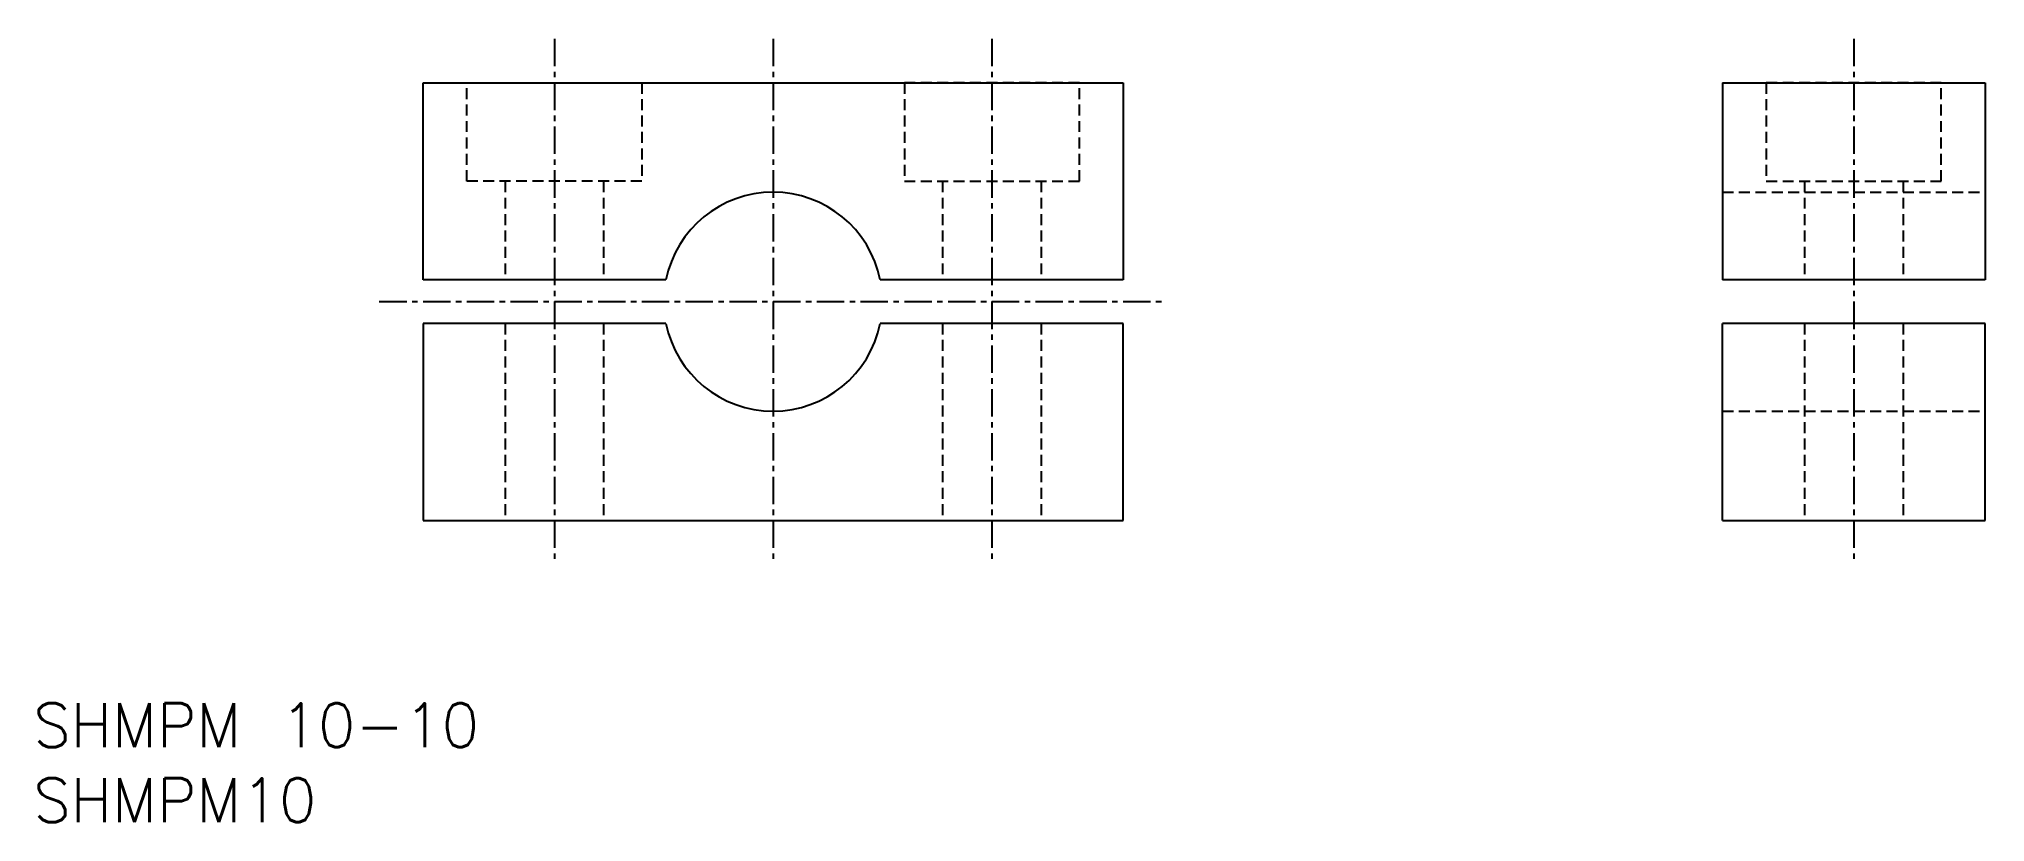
# Model space of a CAD drawing. Extents: x 114.9 to 203.9, y 81.2 to 117.
import ezdxf

# ---------------------------------------------------------------- set-up
doc = ezdxf.new("R2010")
doc.units = 0
doc.linetypes.add('CENTER', pattern=[2, 1.25, -0.25, 0.25, -0.25])
doc.linetypes.add('DASHED', pattern=[0.75, 0.5, -0.25])
doc.layers.get('0').update_dxf_attribs({"linetype": 'CONTINUOUS'})
doc.layers.add('CENTER', color=1, linetype='CENTER')
doc.styles.get("Standard").update_dxf_attribs({"font": 'txt.shx', "bigfont": 'extfont.shx'})

msp = doc.modelspace()

# ---------------------------------------------------------------- linework, layer by layer
at = {"color": 7, "linetype": 'CONTINUOUS'}
for p, q in [((132.5, 106), (132.5, 115)), ((132.5, 115), (164.5, 115)), ((164.5, 115), (164.5, 106)), ((191.9, 115), (203.9, 115)), ((191.9, 115), (191.9, 106)), ((203.9, 115), (203.9, 106)), ((143.601, 106), (132.5, 106)), ((164.5, 106), (153.399, 106)), ((203.9, 106), (191.9, 106)), ((143.601, 104), (132.5, 104)), ((132.5, 104), (132.5, 95)), ((164.5, 104), (153.399, 104)), ((164.5, 95), (164.5, 104)), ((203.9, 104), (191.9, 104)), ((191.9, 95), (191.9, 104)), ((203.9, 95), (203.9, 104)), ((132.5, 95), (164.5, 95)), ((191.9, 95), (203.9, 95))]:
    msp.add_line(p, q, dxfattribs=at)
at = {"color": 3, "linetype": 'DASHED'}
for p, q in [((136.25, 110.5), (136.25, 106)), ((140.75, 110.5), (140.75, 106)), ((156.25, 110.5), (156.25, 106)), ((160.75, 110.5), (160.75, 106)), ((195.65, 110.5), (195.65, 106)), ((200.15, 110.5), (200.15, 106)), ((191.9, 110), (203.9, 110)), ((136.25, 104), (136.25, 95)), ((140.75, 104), (140.75, 95)), ((156.25, 104), (156.25, 95)), ((160.75, 104), (160.75, 95)), ((195.65, 104), (195.65, 95)), ((200.15, 104), (200.15, 95)), ((191.9, 100), (203.9, 100))]:
    msp.add_line(p, q, dxfattribs=at)
for points in [[(142.5, 110.5), (134.5, 110.5), (134.5, 115), (142.5, 115)], [(154.5, 110.5), (162.5, 110.5), (162.5, 115), (154.5, 115)], [(193.9, 110.5), (201.9, 110.5), (201.9, 115), (193.9, 115)]]:
    msp.add_lwpolyline(points, close=True, dxfattribs=at)
at = {"color": 7, "linetype": 'CONTINUOUS'}
for start, end in [(11.53696, 168.46304), (191.53696, 348.46304)]:
    msp.add_arc((148.5, 105), 5, start, end, dxfattribs=at)
at = {"layer": 'CENTER', "color": 1, "linetype": 'CENTER'}
for p, q in [((138.5, 117), (138.5, 93)), ((148.5, 117), (148.5, 93)), ((158.5, 117), (158.5, 93)), ((197.9, 117), (197.9, 93)), ((130.5, 105), (166.5, 105))]:
    msp.add_line(p, q, dxfattribs=at)

# ---------------------------------------------------------------- texts
at = {"color": 7, "linetype": 'CONTINUOUS'}
for s, p in [('SHMPM 10-10', (114.683, 84.654)), ('SHMPM10', (114.683, 81.23))]:
    msp.add_text(s, height=2, dxfattribs=at).set_placement(p)

doc.saveas('drawing.dxf')
